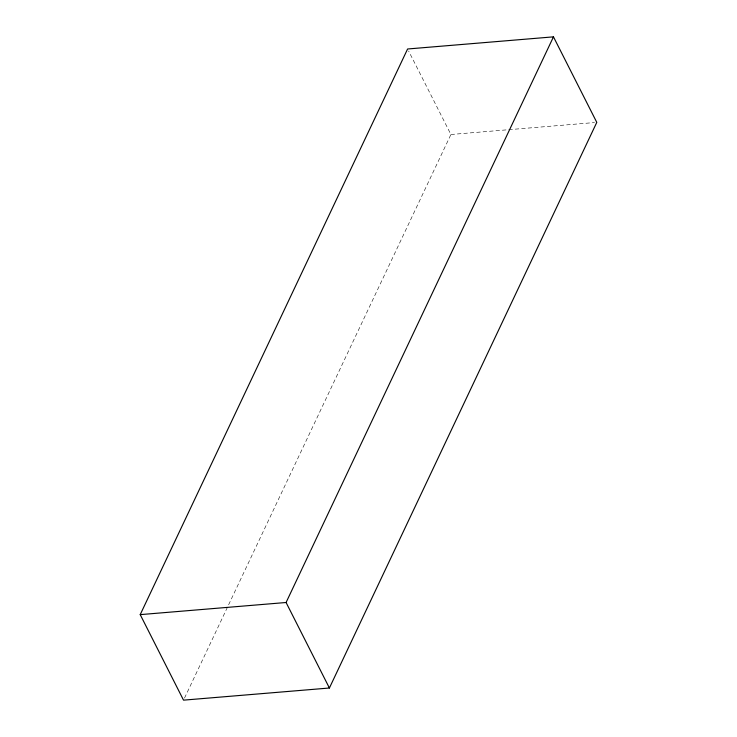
<?xml version="1.0" encoding="UTF-8"?>
<svg xmlns="http://www.w3.org/2000/svg" width="737" height="737" viewBox="0 0 737 737"><rect width="100%" height="100%" fill="white"/><g stroke="black" fill="none" stroke-linecap="round" stroke-linejoin="round"><path stroke-width="0.55" stroke-dasharray="3.69 2.76" d="M184.517 698.068L450.915 134.502L408.63 51.028M450.915 134.502L594.501 122.554"/><path stroke-width="1.11" d="M140.214 614.63L407.598 48.992L553.469 36.85L596.786 122.37L329.402 688.008L183.531 700.15L140.214 614.63L286.085 602.498L553.469 36.85M286.085 602.498L329.402 688.008"/></g></svg>
